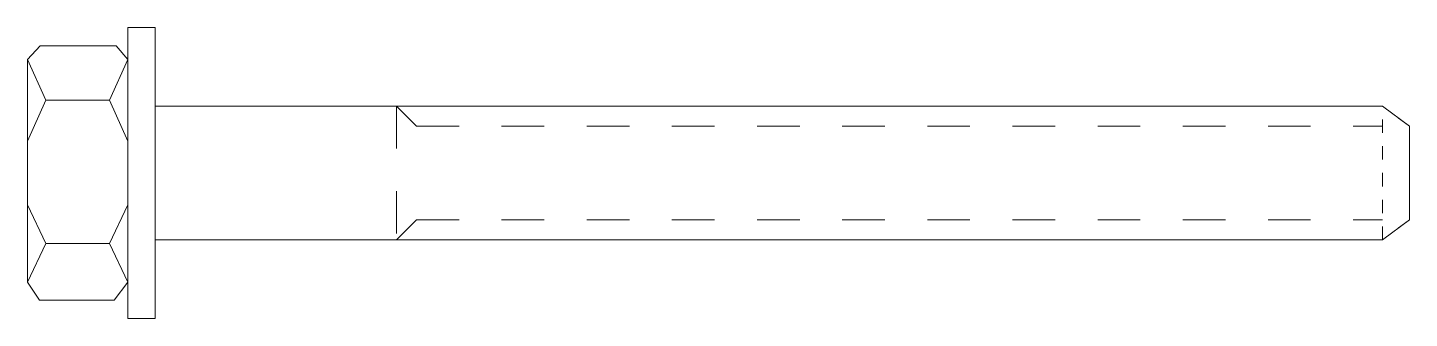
# Model space of a CAD drawing. Header units: metres. Extents: x -10 to 94, y -11 to 11.
import ezdxf

# ---------------------------------------------------------------- set-up
doc = ezdxf.new("R2010")
doc.units = ezdxf.units.M
doc.linetypes.add('Dash', pattern=[6.35, 3.175, -3.175])
doc.linetypes.add('Streep 1_1', pattern=[2, 1, -1])
doc.layers.add('A-DETL-GENF', color=92, linetype='Continuous', lineweight=18)
doc.layers.add('A-DETL-GENF-HDLN', color=1, linetype='Dash', lineweight=18)

# ---------------------------------------------------------------- blocks, each defined once
blk = doc.blocks.new('00 bout - M10-3257480-00_0 Basismaterialen')
at = {"layer": 'A-DETL-GENF'}
for p, q in [((-2.04, 0), (-2.04, 10.86)), ((-2.04, 10.86), (0, 10.86)), ((0, 10.86), (0, 5)), ((-9.5, 8.48), (-8.57, 9.5)), ((-8.57, 9.5), (-2.91, 9.5)), ((-2.91, 9.5), (-2.04, 8.48)), ((-9.5, 8.48), (-8.14, 5.43)), ((-9.5, -8.14), (-9.5, 8.48)), ((-3.39, 5.43), (-2.04, 8.48)), ((-2.04, 8.48), (-2.04, 0)), ((-8.14, 5.43), (-9.5, 2.37)), ((-8.14, 5.43), (-3.39, 5.43)), ((-2.04, 2.37), (-3.39, 5.43)), ((0, 5), (0, -5)), ((91.54, 5), (0, 5)), ((93.54, 3.5), (91.54, 5)), ((93.54, -3.5), (93.54, 3.5)), ((-9.5, 2.37), (-9.5, -2.38)), ((-2.04, -2.38), (-2.04, 2.37)), ((-2.04, -10.86), (-2.04, 0)), ((-2.04, 0), (-2.04, -8.14)), ((-9.5, -2.38), (-8.14, -5.26)), ((-3.39, -5.26), (-2.04, -2.38)), ((91.54, -5), (93.54, -3.5)), ((0, -5), (0, -10.86)), ((0, -5), (91.54, -5)), ((-8.14, -5.26), (-9.5, -8.14)), ((-8.14, -5.26), (-3.39, -5.26)), ((-2.04, -8.14), (-3.39, -5.26)), ((-8.61, -9.5), (-9.5, -8.14)), ((-2.04, -8.14), (-3.04, -9.5)), ((-3.04, -9.5), (-8.61, -9.5)), ((0, -10.86), (-2.04, -10.86))]:
    blk.add_line(p, q, dxfattribs=at)
at = {"layer": 'A-DETL-GENF', "linetype": 'Streep 1_1', "lineweight": 13}
for p, q in [((0, 5), (91.54, 5)), ((93.54, 3.5), (91.54, 5)), ((91.54, -5), (91.54, 5)), ((93.54, 3.5), (93.54, -3.5)), ((93.54, -3.5), (91.54, -5)), ((0, -5), (91.54, -5))]:
    blk.add_line(p, q, dxfattribs=at)
at = {"layer": 'A-DETL-GENF-HDLN'}
for p, q in [((18, 5), (19.5, 3.5)), ((18, 5), (18, -5)), ((19.5, 3.5), (91.54, 3.5)), ((18, -5), (19.5, -3.5)), ((19.5, -3.5), (91.54, -3.5))]:
    blk.add_line(p, q, dxfattribs=at)

msp = doc.modelspace()

# ---------------------------------------------------------------- block references
msp.add_blockref('00 bout - M10-3257480-00_0 Basismaterialen', (0, 0))

doc.saveas('drawing.dxf')
